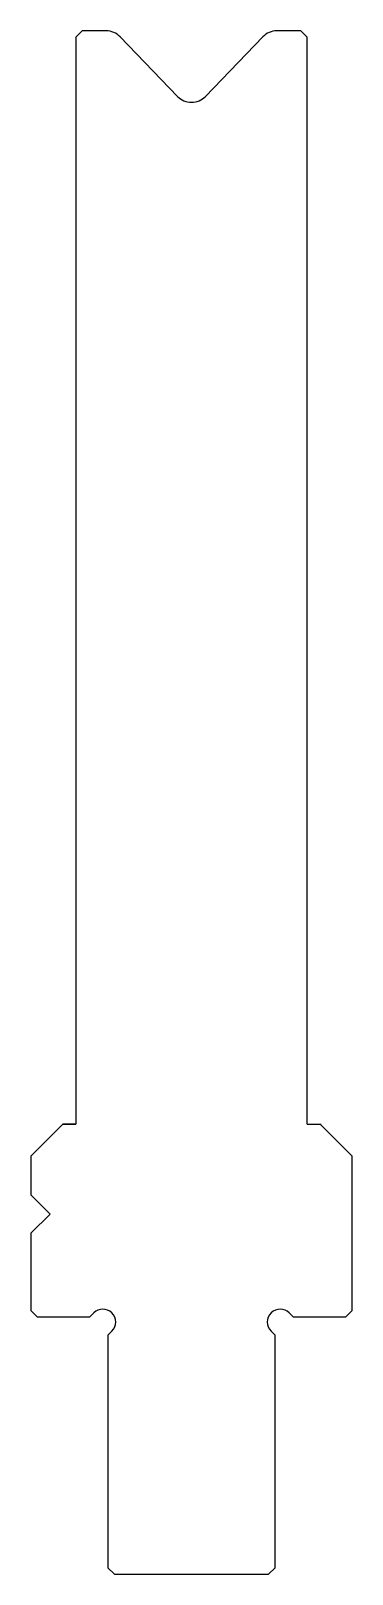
# Model space of a CAD drawing. Header units: millimetres. Extents: x -13 to 12, y -120 to 0.
import ezdxf

# ---------------------------------------------------------------- set-up
doc = ezdxf.new("R2010")
doc.units = ezdxf.units.MM
doc.layers.add('Default', color=7, linetype='CONTINUOUS')
doc.layers.add('DIE88M12S000L', color=7, linetype='CONTINUOUS')

msp = doc.modelspace()

# ---------------------------------------------------------------- linework, layer by layer
at = {"layer": 'Default'}
for p, q in [((-9, -0.5), (-9, -85)), ((9, -85), (9, -0.5)), ((-10, -85), (-12.5, -87.5)), ((-10, -85), (-9, -85)), ((-9, -85), (-10, -85)), ((9, -85), (10.09, -85)), ((12.5, -87.5), (10, -85)), ((-12.5, -87.5), (-12.5, -90.5)), ((12.5, -99.5), (12.5, -87.5)), ((-12.5, -90.5), (-11, -92)), ((-11, -92), (-12.5, -93.5)), ((-12.5, -93.5), (-12.5, -99.5)), ((-12.5, -99.5), (-12, -100)), ((12, -100), (12.5, -99.5)), ((-12, -100), (-7.91, -100)), ((-7.61, -99.69), (-7.91, -100)), ((7.61, -99.69), (7.91, -100)), ((7.91, -100), (12, -100)), ((-6.5, -101.41), (-6.19, -101.11)), ((-6.5, -101.41), (-6.5, -119.5)), ((6.5, -101.41), (6.19, -101.11)), ((6.5, -119.5), (6.5, -101.41)), ((-6.5, -119.5), (-6, -120)), ((-6, -120), (6, -120)), ((6, -120), (6.5, -119.5))]:
    msp.add_line(p, q, dxfattribs=at)
for centre, start, end in [((-6.9, -100.4), 315, 135), ((6.9, -100.4), 45, 225)]:
    msp.add_arc(centre, 1, start, end, dxfattribs=at)
at = {"layer": 'DIE88M12S000L', "color": 7, "linetype": 'CONTINUOUS'}
for p, q in [((-8.5, 0), (-9, -0.5)), ((-6.64, 0), (-8.5, 0)), ((8.5, 0), (6.64, 0)), ((9, -0.5), (8.5, 0)), ((-1.08, -5.1), (-5.56, -0.46)), ((5.56, -0.46), (1.08, -5.1))]:
    msp.add_line(p, q, dxfattribs=at)
for centre, start, end in [((-6.64, -1.5), 44, 90), ((6.64, -1.5), 90, 136), ((0, -4.05), 224, 316)]:
    msp.add_arc(centre, 1.5, start, end, dxfattribs=at)

doc.saveas('drawing.dxf')
